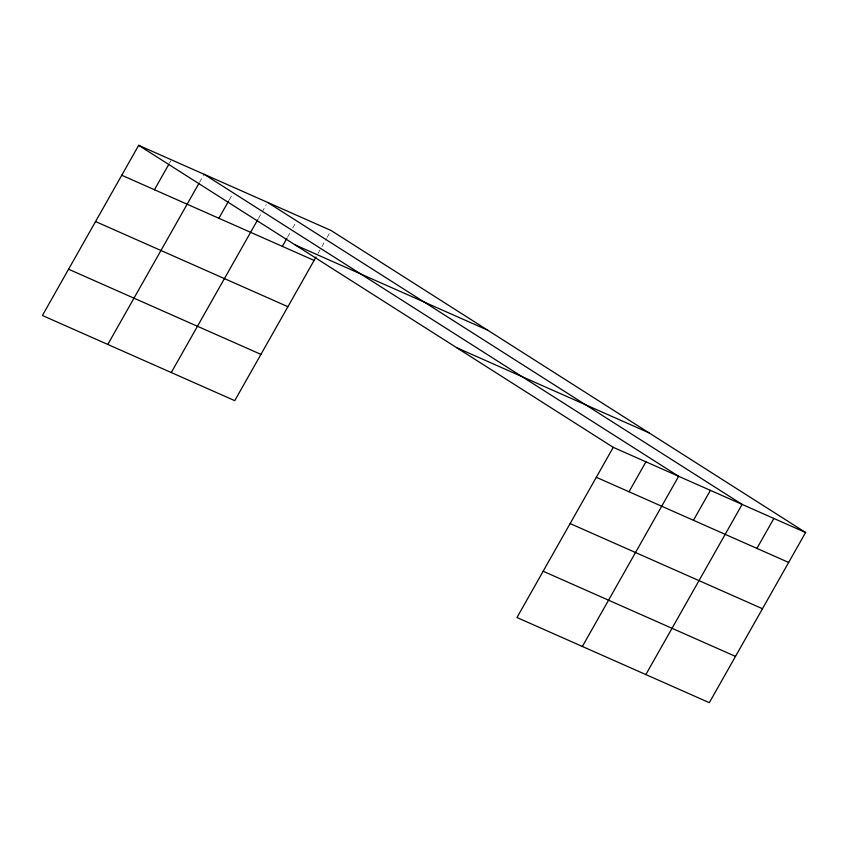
<?xml version="1.0" encoding="UTF-8"?>
<svg xmlns="http://www.w3.org/2000/svg" width="848" height="848" viewBox="0 0 848 848"><rect width="100%" height="100%" fill="white"/><g stroke="black" fill="none" stroke-linecap="round" stroke-linejoin="round"><path stroke-width="0.64" stroke-dasharray="4.24 3.18" d="M169.42 163.251L170.724 160.95M199.513 182.341L203.425 175.43M229.299 199.842L231.907 195.241M258.428 218.498L266.251 204.675M287.567 237.154L290.175 232.553M292.772 227.942L296.037 222.187M318 253.51L321.254 247.754M321.911 246.598L326.469 238.542M327.116 237.387L330.381 231.631"/><path stroke-width="1.27" d="M805.6 532.502L613.252 447.352L516.973 617.524L709.32 702.674L805.6 532.502L331.027 230.476L138.68 145.326L42.4 315.498L234.748 400.648L316.05 256.965M154.442 189.74L168.773 164.406M107.802 344.447L198.867 183.486M218.879 218.265L228.653 200.997M171.275 372.548L257.781 219.653M282.352 246.376L286.91 238.309M629.004 491.766L645.943 461.821M582.364 646.473L678.644 476.3L204.082 174.275M693.441 520.301L710.391 490.356M645.847 674.573L742.127 504.401L267.555 202.375M756.925 548.402L773.864 518.457M295.284 244.987L487.642 330.148M121.741 175.26L314.089 260.421M456.637 347.68L648.996 432.84M95.559 221.54L287.907 306.7M596.303 477.286L788.661 562.447M68.582 269.219L260.93 354.379M570.121 523.566L762.479 608.726M543.155 571.245L735.502 656.405M138.68 145.326L613.252 447.352"/></g></svg>
